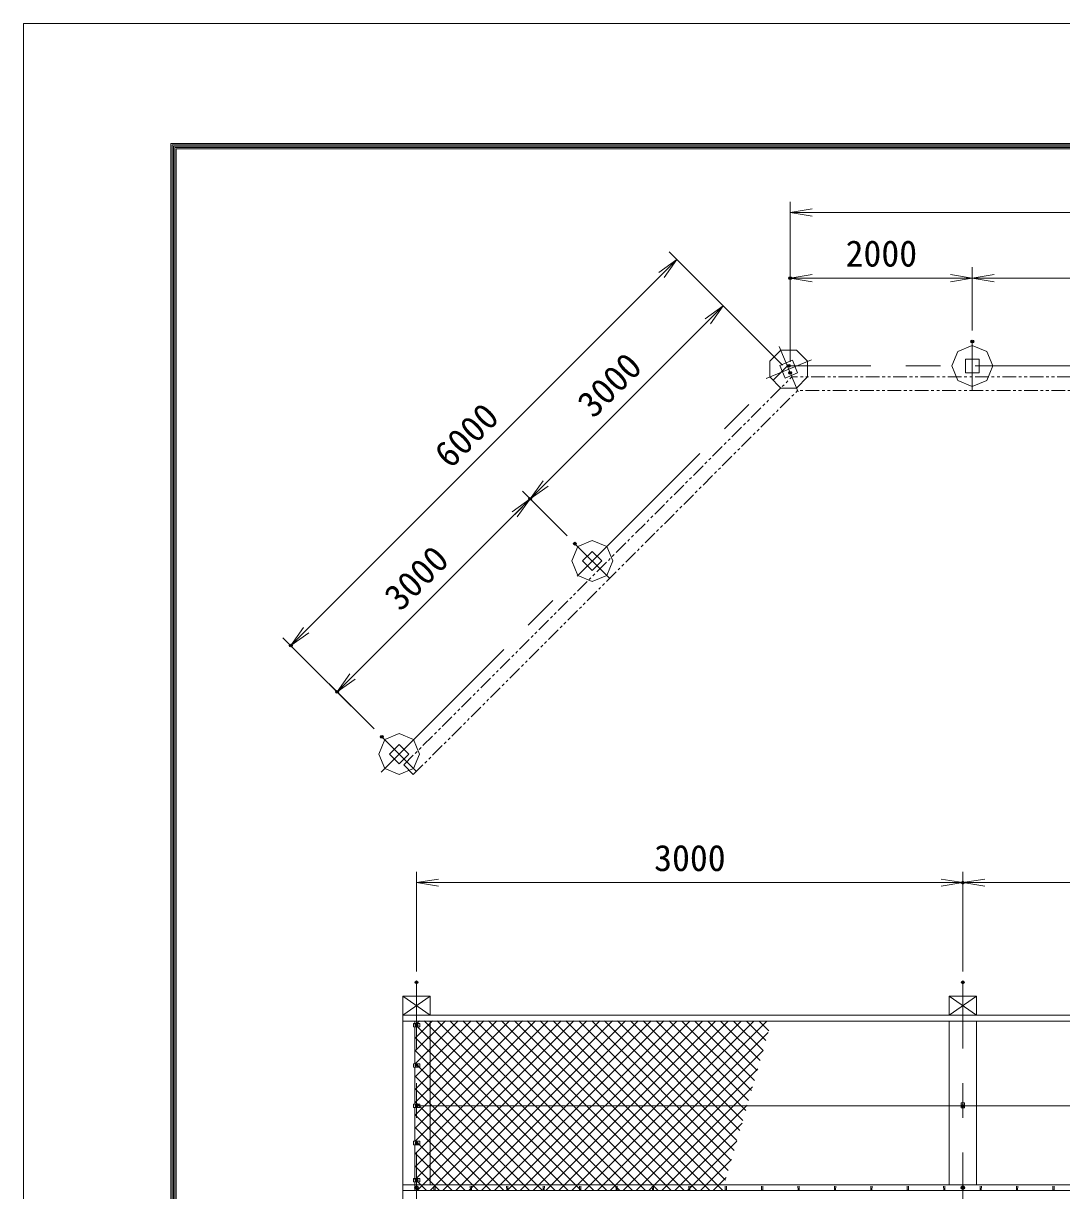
# Model space of a CAD drawing. Units: millimetres at full size, with parts at other scales. Extents: x -12600 to 12600, y -8910 to 8910.
# Drawn here: x -12600 to -6897, y 2496 to 8910 of the extents above; entities that cross this region are included whole.
import ezdxf
from ezdxf.enums import TextEntityAlignment as Align

# ---------------------------------------------------------------- set-up
doc = ezdxf.new("R2010")
doc.units = ezdxf.units.MM
doc.header["$LTSCALE"] = 30
doc.header["$PDMODE"] = 32
doc.header["$PDSIZE"] = 15
doc.linetypes.add('USER1', pattern=[50.8, 31.75, -6.35, 6.35, -6.35])
doc.linetypes.add('USER2', pattern=[5, 2.5, -0.5, 0.5, -0.5, 0.5, -0.5])
for name, color, linetype, lineweight in [('0-0_D-STR1', 1, 'Continuous', 18), ('0-1_D-BMK', 2, 'USER1', 13), ('0-2_D-BGD', 7, 'Continuous', 18), ('0-3_0', 7, 'Continuous', 18), ('0-5_D-STR4', 7, 'Continuous', 18), ('0-6_D-STR3', 3, 'Continuous', 13), ('0-7_D-STR-DIM', 7, 'Continuous', 13), ('0-9_D-STR2', 7, 'Continuous', 13), ('0-C_D-TTL', 7, 'Continuous', 18)]:
    doc.layers.add(name, color=color, linetype=linetype, lineweight=lineweight)
doc.layers.add('0-8_Defpoints', color=253, linetype='Continuous')
doc.styles.add('ＭＳ ゴシック', font='')
doc.styles.get('ＭＳ ゴシック').set_extended_font_data('MS Gothic')

# ---------------------------------------------------------------- blocks, each defined once
blk = doc.blocks.new('_Open')
at = {"layer": '0-3_0'}
blk.add_line((-30, 5), (0, 0), dxfattribs=at)
blk.add_lwpolyline([(-30, -5), (0, 0), (-30, 0)], dxfattribs=at)

msp = doc.modelspace()

# ---------------------------------------------------------------- linework, layer by layer
at = {"layer": '0-0_D-STR1'}
for p, q in [((-10515.02, 3459.4), (-10365.02, 3565.47)), ((-10365.02, 3459.4), (-10365.02, 3565.47)), ((-7515.02, 3459.4), (-7365.02, 3565.47)), ((-7365.02, 3459.4), (-7365.02, 3565.47)), ((-10515.02, 3459.4), (-4519.47, 3459.4)), ((-10515.02, 3427.58), (-4519.47, 3427.58)), ((-10365.02, 2528.86), (-10365.02, 3427.58)), ((-7515.02, 3427.58), (-7515.02, 2528.86)), ((-7365.02, 2528.86), (-7365.02, 3427.58)), ((-10515.02, 2528.86), (-4519.47, 2528.86)), ((-10345.02, 2500.39), (-10345.77, 2519.72)), ((-10339.02, 2500.39), (-10338.27, 2519.72)), ((-10145.02, 2500.39), (-10145.77, 2519.72)), ((-10139.02, 2500.39), (-10138.27, 2519.72)), ((-9945.02, 2500.39), (-9945.77, 2519.72)), ((-9939.02, 2500.39), (-9938.27, 2519.72)), ((-9745.02, 2500.39), (-9745.77, 2519.72)), ((-9739.02, 2500.39), (-9738.27, 2519.72)), ((-9545.02, 2500.39), (-9545.77, 2519.72)), ((-9539.02, 2500.39), (-9538.27, 2519.72)), ((-9345.02, 2500.39), (-9345.77, 2519.72)), ((-9339.02, 2500.39), (-9338.27, 2519.72)), ((-9145.02, 2500.39), (-9145.77, 2519.72)), ((-9139.02, 2500.39), (-9138.27, 2519.72)), ((-8945.02, 2500.39), (-8945.77, 2519.72)), ((-8939.02, 2500.39), (-8938.27, 2519.72)), ((-8745.02, 2500.39), (-8745.77, 2519.72)), ((-8739.02, 2500.39), (-8738.27, 2519.72)), ((-8545.02, 2500.39), (-8545.77, 2519.72)), ((-8539.02, 2500.39), (-8538.27, 2519.72)), ((-8345.02, 2500.39), (-8345.77, 2519.72)), ((-8339.02, 2500.39), (-8338.27, 2519.72)), ((-8145.02, 2500.39), (-8145.77, 2519.72)), ((-8139.02, 2500.39), (-8138.27, 2519.72)), ((-7945.02, 2500.39), (-7945.77, 2519.72)), ((-7939.02, 2500.39), (-7938.27, 2519.72)), ((-7745.02, 2500.39), (-7745.77, 2519.72)), ((-7739.02, 2500.39), (-7738.27, 2519.72)), ((-7545.02, 2500.39), (-7545.77, 2519.72)), ((-7539.02, 2500.39), (-7538.27, 2519.72)), ((-7345.02, 2500.39), (-7345.77, 2519.72)), ((-7339.02, 2500.39), (-7338.27, 2519.72)), ((-7145.02, 2500.39), (-7145.77, 2519.72)), ((-7139.02, 2500.39), (-7138.27, 2519.72)), ((-6945.02, 2500.39), (-6945.77, 2519.72)), ((-6939.02, 2500.39), (-6938.27, 2519.72)), ((-10515.02, 2497.04), (-4519.47, 2497.04))]:
    msp.add_line(p, q, dxfattribs=at)
for points in [[(-8376.22, 7059.24), (-8347.52, 6989.94), (-8416.81, 6961.24), (-8445.51, 7030.53)], [(-7425.61, 7064.94), (-7425.61, 6989.94), (-7350.61, 6989.94), (-7350.61, 7064.94)], [(-9422.25, 5955.8), (-9475.29, 5902.77), (-9528.32, 5955.8), (-9475.29, 6008.83)], [(-10482.91, 4895.14), (-10535.95, 4842.11), (-10588.98, 4895.14), (-10535.95, 4948.17)]]:
    msp.add_lwpolyline(points, close=True, dxfattribs=at)
for points in [[(-10365.02, 3565.47), (-10515.02, 3565.47), (-10515.02, -2568.32)], [(-10515.02, 3459.4), (-10365.02, 3459.4), (-10515.02, 3565.47)], [(-7365.02, 3565.47), (-7515.02, 3565.47), (-7515.02, 3459.4)], [(-7515.02, 3459.4), (-7365.02, 3459.4), (-7515.02, 3565.47)]]:
    msp.add_lwpolyline(points, dxfattribs=at)
for centre in [(-10342.02, 2501.64), (-10142.02, 2501.64), (-9942.02, 2501.64), (-9742.02, 2501.64), (-9542.02, 2501.64), (-9342.02, 2501.64), (-9142.02, 2501.64), (-8942.02, 2501.64), (-8742.02, 2501.64), (-8542.02, 2501.64), (-8342.02, 2501.64), (-8142.02, 2501.64), (-7942.02, 2501.64), (-7742.02, 2501.64), (-7542.02, 2501.64), (-7342.02, 2501.64), (-7142.02, 2501.64), (-6942.02, 2501.64)]:
    msp.add_arc(centre, 3.25, 202.61986, 337.38014, dxfattribs=at)
at = {"layer": '0-1_D-BMK'}
for p, q in [((-8448.01, 7134.57), (-8345.02, 6885.91)), ((-7388.11, 7162.01), (-7388.11, 6892.88)), ((-8272.19, 7061.74), (-8520.84, 6958.74)), ((-10635.44, 4795.65), (-8403.64, 7027.44)), ((-3372.58, 7027.44), (-8403.64, 7027.44)), ((-9570.44, 6050.96), (-9380.13, 5860.65)), ((-10631.1, 4990.3), (-10440.79, 4799.99)), ((-10440.02, -4343.32), (-10440.02, 3640.47)), ((-7440.02, -4343.32), (-7440.02, 3640.47)), ((-10450.02, 3404.96), (-10430.02, 3404.96)), ((-10450.02, 3183.29), (-10430.02, 3183.29)), ((-10450.02, 2961.61), (-10430.02, 2961.61)), ((-7450.02, 2961.61), (-7430.02, 2961.61)), ((-10450.02, 2757.61), (-10430.02, 2757.61)), ((-10427.27, 2511.89), (-10452.77, 2511.89)), ((-10450.02, 2553.61), (-10430.02, 2553.61)), ((-7427.27, 2511.89), (-7452.77, 2511.89))]:
    msp.add_line(p, q, dxfattribs=at)
at = {"layer": '0-2_D-BGD', "linetype": 'USER2', "lineweight": 9}
for p, q in [((-10511.2, 4835.04), (-8378.79, 6967.44)), ((-3397.43, 6967.44), (-8378.79, 6967.44)), ((-10458.16, 4782), (-8347.72, 6892.44)), ((-3428.5, 6892.44), (-8347.72, 6892.44))]:
    msp.add_line(p, q, dxfattribs=at)
at = {"layer": '0-5_D-STR4'}
for points in [[(-7388.11, 7139.94), (-7467.66, 7106.99), (-7500.61, 7027.44), (-7467.66, 6947.9), (-7388.11, 6914.94), (-7308.56, 6947.9), (-7275.61, 7027.44), (-7308.56, 7106.99)], [(-8439.57, 7114.18), (-8353.46, 7114.18), (-8292.58, 7053.29), (-8292.58, 6967.19), (-8353.46, 6906.3), (-8439.57, 6906.3), (-8500.45, 6967.19), (-8500.45, 7053.29)], [(-9554.84, 6035.35), (-9475.29, 6068.3), (-9395.74, 6035.35), (-9362.79, 5955.8), (-9395.74, 5876.25), (-9475.29, 5843.3), (-9554.84, 5876.25), (-9587.79, 5955.8)], [(-10615.5, 4974.69), (-10535.95, 5007.64), (-10456.4, 4974.69), (-10423.45, 4895.14), (-10456.4, 4815.59), (-10535.95, 4782.64), (-10615.5, 4815.59), (-10648.45, 4895.14)]]:
    msp.add_lwpolyline(points, close=True, dxfattribs=at)
at = {"layer": '0-6_D-STR3'}
for p, q in [((-10457.22, 3414.46), (-10422.82, 3414.46)), ((-10457.22, 3414.46), (-10457.22, 3395.46)), ((-10450.02, 3414.46), (-10450.02, 3429.71)), ((-10446.52, 3408.72), (-10440.02, 3412.47)), ((-10446.52, 3401.21), (-10446.52, 3408.72)), ((-10440.02, 3397.46), (-10446.52, 3401.21)), ((-10440.02, 3412.47), (-10433.52, 3408.72)), ((-10433.52, 3401.21), (-10440.02, 3397.46)), ((-10433.52, 3408.72), (-10433.52, 3401.21)), ((-10422.82, 3414.46), (-10422.82, 3395.46)), ((-10457.22, 3395.46), (-10422.82, 3395.46)), ((-10450.02, 3192.79), (-10450.02, 3395.46)), ((-10457.22, 3192.79), (-10457.22, 3173.79)), ((-10457.22, 3173.79), (-10422.82, 3173.79)), ((-10450.02, 2971.11), (-10450.02, 3173.79)), ((-10446.52, 3179.53), (-10446.52, 3187.04)), ((-10440.02, 3175.78), (-10446.52, 3179.53)), ((-10433.52, 3179.53), (-10440.02, 3175.78)), ((-10433.52, 3187.04), (-10433.52, 3179.53)), ((-10457.22, 2971.11), (-10457.22, 2952.11)), ((-10457.22, 2971.11), (-10422.82, 2971.11)), ((-10457.22, 2952.11), (-10422.82, 2952.11)), ((-10450.02, 2767.11), (-10450.02, 2952.11)), ((-10433.52, 2957.86), (-10440.02, 2954.1)), ((-10433.52, 2965.36), (-10433.52, 2957.86)), ((-10422.82, 2971.11), (-10422.82, 2952.11)), ((-10422.82, 2961.61), (-3690.02, 2961.61)), ((-7446.52, 2965.36), (-7440.02, 2969.11)), ((-7446.52, 2957.86), (-7446.52, 2965.36)), ((-7440.02, 2954.1), (-7446.52, 2957.86)), ((-7440.02, 2969.11), (-7433.52, 2965.36)), ((-7433.52, 2957.86), (-7440.02, 2954.1)), ((-7433.52, 2965.36), (-7433.52, 2957.86)), ((-10457.22, 2767.11), (-10422.82, 2767.11)), ((-10457.22, 2767.11), (-10457.22, 2748.11)), ((-10446.52, 2753.86), (-10446.52, 2761.36)), ((-10433.52, 2761.36), (-10433.52, 2753.86)), ((-10422.82, 2767.11), (-10422.82, 2748.11)), ((-10457.22, 2748.11), (-10422.82, 2748.11)), ((-10450.02, 2563.11), (-10450.02, 2748.11)), ((-10440.02, 2750.1), (-10446.52, 2753.86)), ((-10433.52, 2753.86), (-10440.02, 2750.1)), ((-10457.22, 2563.11), (-10422.82, 2563.11)), ((-10457.22, 2563.11), (-10457.22, 2544.11)), ((-10457.22, 2544.11), (-10422.82, 2544.11)), ((-10450.02, 2497.04), (-10450.02, 2544.11)), ((-10448.52, 2516.8), (-10440.02, 2521.7)), ((-10448.52, 2506.98), (-10448.52, 2516.8)), ((-10440.02, 2502.07), (-10448.52, 2506.98)), ((-10446.52, 2557.36), (-10440.02, 2561.11)), ((-10446.52, 2549.86), (-10446.52, 2557.36)), ((-10440.02, 2546.1), (-10446.52, 2549.86)), ((-10440.02, 2561.11), (-10433.52, 2557.36)), ((-10433.52, 2549.86), (-10440.02, 2546.1)), ((-10431.52, 2506.98), (-10440.02, 2502.07)), ((-10433.52, 2557.36), (-10433.52, 2549.86)), ((-10422.82, 2563.11), (-10422.82, 2544.11)), ((-7448.52, 2516.8), (-7440.02, 2521.7)), ((-7448.52, 2506.98), (-7448.52, 2516.8)), ((-7440.02, 2502.07), (-7448.52, 2506.98)), ((-7431.52, 2506.98), (-7440.02, 2502.07))]:
    msp.add_line(p, q, dxfattribs=at)
for points in [[(-10457.22, 3192.79), (-10422.82, 3192.79), (-10422.82, 3173.79)], [(-10446.52, 3187.04), (-10440.02, 3190.79), (-10433.52, 3187.04)], [(-10446.52, 2965.36), (-10440.02, 2969.11), (-10433.52, 2965.36)], [(-10440.02, 2954.1), (-10446.52, 2957.86), (-10446.52, 2965.36)], [(-7430.52, 2977.61), (-7430.52, 2951.61), (-7449.52, 2951.61)], [(-7430.52, 2977.61), (-7449.52, 2977.61), (-7449.52, 2951.61)], [(-10446.52, 2761.36), (-10440.02, 2765.11), (-10433.52, 2761.36)], [(-10440.02, 2521.7), (-10431.52, 2516.8), (-10431.52, 2506.98)], [(-7440.02, 2521.7), (-7431.52, 2516.8), (-7431.52, 2506.98)]]:
    msp.add_lwpolyline(points, dxfattribs=at)
for centre, radius in [((-10440.02, 3404.96), 6.25), ((-10440.02, 3183.29), 6.25), ((-10440.02, 2961.61), 6.25), ((-7440.02, 2961.61), 6.25), ((-10440.02, 2757.61), 6.25), ((-10440.02, 2511.89), 8.25), ((-10440.02, 2553.61), 6.25), ((-7440.02, 2511.89), 8.25)]:
    msp.add_circle(centre, radius, dxfattribs=at)
at = {"layer": '0-7_D-STR-DIM'}
for p, q in [((-8388.11, 7049.94), (-8388.11, 7929.91)), ((-8388.11, 7869.91), (-3388.11, 7869.91)), ((-8430.54, 7032.37), (-9052.77, 7654.6)), ((-9010.34, 7612.18), (-11131.66, 5490.86)), ((-8388.11, 7049.94), (-8388.11, 7569.91)), ((-7388.11, 7222.01), (-7388.11, 7569.91)), ((-7388.11, 7222.01), (-7388.11, 7569.91)), ((-7388.11, 7509.91), (-8388.11, 7509.91)), ((-7388.11, 7509.91), (-5888.11, 7509.91)), ((-8430.54, 7032.37), (-8798.21, 7400.05)), ((-8755.78, 7357.62), (-9816.44, 6296.96)), ((-9816.44, 6296.96), (-10877.1, 5236.3)), ((-9612.87, 6093.38), (-9858.87, 6339.39)), ((-9612.87, 6093.38), (-9858.87, 6339.39)), ((-10673.53, 5032.72), (-11174.09, 5533.28)), ((-10673.53, 5032.72), (-10919.53, 5278.73)), ((-10511.2, 4835.04), (-10458.16, 4782)), ((-10440.02, 3700.47), (-10440.02, 4248.41)), ((-7440.02, 3700.47), (-7440.02, 4248.41)), ((-7440.02, 3700.47), (-7440.02, 4248.41)), ((-10440.02, 4188.41), (-7440.02, 4188.41)), ((-7440.02, 4188.41), (-4440.02, 4188.41))]:
    msp.add_line(p, q, dxfattribs=at)
at = {"layer": '0-8_Defpoints'}
for p in [(-8388.11, 7509.91), (-7388.11, 7162.01), (-8395.88, 7027.44), (-8388.11, 6989.94), (-8388.11, 6989.94), (-8388.11, 6989.94), (-9816.44, 6296.96), (-9570.44, 6050.96), (-11131.66, 5490.86), (-10877.1, 5236.3), (-10631.1, 4990.3), (-7440.02, 4188.41), (-10440.02, 3640.47), (-7440.02, 3640.47), (-7440.02, 3640.47)]:
    msp.add_point(p, dxfattribs=at)
at = {"layer": '0-9_D-STR2'}
for p, q in [((-10450.02, 3403.24), (-10423.58, 3429.68)), ((-10450.02, 3332.53), (-10352.94, 3429.61)), ((-10450.02, 3261.82), (-10282.31, 3429.53)), ((-10450.02, 3191.11), (-10211.68, 3429.45)), ((-10450.02, 3120.4), (-10141.04, 3429.38)), ((-10450.02, 3049.69), (-10070.41, 3429.3)), ((-10450.02, 2978.98), (-9999.77, 3429.22)), ((-10450.02, 2908.26), (-9929.14, 3429.15)), ((-10450.02, 2837.55), (-9858.51, 3429.07)), ((-10450.02, 2766.84), (-9787.87, 3428.99)), ((-10450.02, 2696.13), (-9717.24, 3428.92)), ((-10450.02, 2625.42), (-9646.61, 3428.84)), ((-10450.02, 2554.71), (-9575.97, 3428.76)), ((-9536.85, 2497.04), (-10450.02, 3410.21)), ((-10436.98, 2497.04), (-9505.34, 3428.69)), ((-9466.14, 2497.04), (-10398.76, 3429.66)), ((-10366.27, 2497.04), (-9434.7, 3428.61)), ((-9395.43, 2497.04), (-10327.97, 3429.58)), ((-10295.56, 2497.04), (-9364.07, 3428.53)), ((-9324.72, 2497.04), (-10257.18, 3429.5)), ((-10224.85, 2497.04), (-9293.44, 3428.46)), ((-9254.01, 2497.04), (-10186.4, 3429.43)), ((-10154.14, 2497.04), (-9222.8, 3428.38)), ((-9183.3, 2497.04), (-10115.61, 3429.35)), ((-10083.43, 2497.04), (-9152.17, 3428.3)), ((-9112.59, 2497.04), (-10044.82, 3429.27)), ((-10012.72, 2497.04), (-9081.53, 3428.22)), ((-9041.88, 2497.04), (-9974.03, 3429.2)), ((-9942.01, 2497.04), (-9010.9, 3428.15)), ((-8971.17, 2497.04), (-9903.25, 3429.12)), ((-9871.3, 2497.04), (-8940.27, 3428.07)), ((-8900.46, 2497.04), (-9832.46, 3429.04)), ((-9800.59, 2497.04), (-8869.63, 3427.99)), ((-8829.75, 2497.04), (-9761.67, 3428.96)), ((-9729.88, 2497.04), (-8799, 3427.92)), ((-8760, 2498.01), (-9690.88, 3428.89)), ((-9659.17, 2497.04), (-8728.37, 3427.84)), ((-8744.1, 2552.82), (-9620.1, 3428.81)), ((-9588.46, 2497.04), (-8657.73, 3427.76)), ((-8728.2, 2607.62), (-9549.31, 3428.73)), ((-9517.74, 2497.04), (-8587.1, 3427.69)), ((-8712.29, 2662.43), (-9478.52, 3428.66)), ((-9447.03, 2497.04), (-8516.46, 3427.61)), ((-8696.39, 2717.24), (-9407.73, 3428.58)), ((-8680.49, 2772.04), (-9336.94, 3428.5)), ((-8664.58, 2826.85), (-9266.16, 3428.43)), ((-8648.68, 2881.66), (-9195.37, 3428.35)), ((-8632.78, 2936.47), (-9124.58, 3428.27)), ((-8616.87, 2991.27), (-9053.79, 3428.19)), ((-8600.97, 3046.08), (-8983.01, 3428.12)), ((-8585.06, 3100.89), (-8912.22, 3428.04)), ((-8569.16, 3155.69), (-8841.43, 3427.96)), ((-8553.26, 3210.5), (-8770.64, 3427.89)), ((-8537.35, 3265.31), (-8699.86, 3427.81)), ((-8521.45, 3320.12), (-8629.07, 3427.73)), ((-8505.55, 3374.92), (-8558.28, 3427.66)), ((-9607.56, 2497.04), (-10450.02, 3339.5)), ((-9376.32, 2497.04), (-8508.45, 3364.91)), ((-9678.27, 2497.04), (-10450.02, 3268.79)), ((-9305.61, 2497.04), (-8537.36, 3265.29)), ((-9748.98, 2497.04), (-10450.02, 3198.08)), ((-9234.9, 2497.04), (-8566.26, 3165.68)), ((-9819.7, 2497.04), (-10450.02, 3127.37)), ((-9890.41, 2497.04), (-10450.02, 3056.66)), ((-9164.19, 2497.04), (-8595.17, 3066.06)), ((-9961.12, 2497.04), (-10450.02, 2985.95)), ((-9093.48, 2497.04), (-8624.08, 2966.44)), ((-10031.83, 2497.04), (-10450.02, 2915.24)), ((-10102.54, 2497.04), (-10450.02, 2844.52)), ((-9022.77, 2497.04), (-8652.98, 2866.83)), ((-10173.25, 2497.04), (-10450.02, 2773.81)), ((-8952.06, 2497.04), (-8681.89, 2767.21)), ((-10243.96, 2497.04), (-10450.02, 2703.1)), ((-10314.67, 2497.04), (-10450.02, 2632.39)), ((-8881.35, 2497.04), (-8710.8, 2667.59)), ((-8810.64, 2497.04), (-8739.7, 2567.98)), ((-10385.38, 2497.04), (-10450.02, 2561.68))]:
    msp.add_line(p, q, dxfattribs=at)
at = {"layer": '0-C_D-TTL', "color": 2}
msp.add_lwpolyline([(-12600, 8910), (12600, 8910), (12600, -8910), (-12600, -8910)], close=True, dxfattribs=at)
at = {"layer": '0-C_D-TTL'}
for points in [[(-11790, 8250), (11790, 8250), (11790, -8250), (-11790, -8250)], [(-11782.5, 8242.5), (11782.5, 8242.5), (11782.5, -8242.5), (-11782.5, -8242.5)], [(-11775, 8235), (11775, 8235), (11775, -8235), (-11775, -8235)], [(-11767.5, 8227.5), (11767.5, 8227.5), (11767.5, -8227.5), (-11767.5, -8227.5)], [(-11760, 8220), (11760, 8220), (11760, -8220), (-11760, -8220)]]:
    msp.add_lwpolyline(points, close=True, dxfattribs=at)

# ---------------------------------------------------------------- block references
at = {"layer": '0-7_D-STR-DIM', "xscale": 4, "yscale": 4}
for p, rotation in [((-8388.11, 7869.91), 180), ((-9010.34, 7612.18), 45), ((-8388.11, 7509.91), 180), ((-7388.11, 7509.91), 180), ((-8755.78, 7357.62), 45), ((-9816.44, 6296.96), 225), ((-9816.44, 6296.96), 45), ((-11131.66, 5490.86), 225), ((-10877.1, 5236.3), 225), ((-10440.02, 4188.41), 180), ((-7440.02, 4188.41), 180)]:
    msp.add_blockref('_Open', p, dxfattribs=dict(at, rotation=rotation))
for p in [(-7388.11, 7509.91), (-7440.02, 4188.41)]:
    msp.add_blockref('_Open', p, dxfattribs=at)

# ---------------------------------------------------------------- texts
at = {"layer": '0-7_D-STR-DIM', "style": 'ＭＳ ゴシック'}
for s, p in [('2000', (-8083.92, 7530.16)), ('3000', (-9135.45, 4208.66))]:
    msp.add_text(s, height=144.3, dxfattribs=at).set_placement(p, align=Align.BOTTOM_LEFT)
for s, p in [('3000', (-9438.62, 6703.41)), ('6000', (-10224.31, 6426.84)), ('3000', (-10499.28, 5642.75))]:
    msp.add_text(s, height=144.3, rotation=45, dxfattribs=at).set_placement(p, align=Align.BOTTOM_LEFT)

doc.saveas('drawing.dxf')
